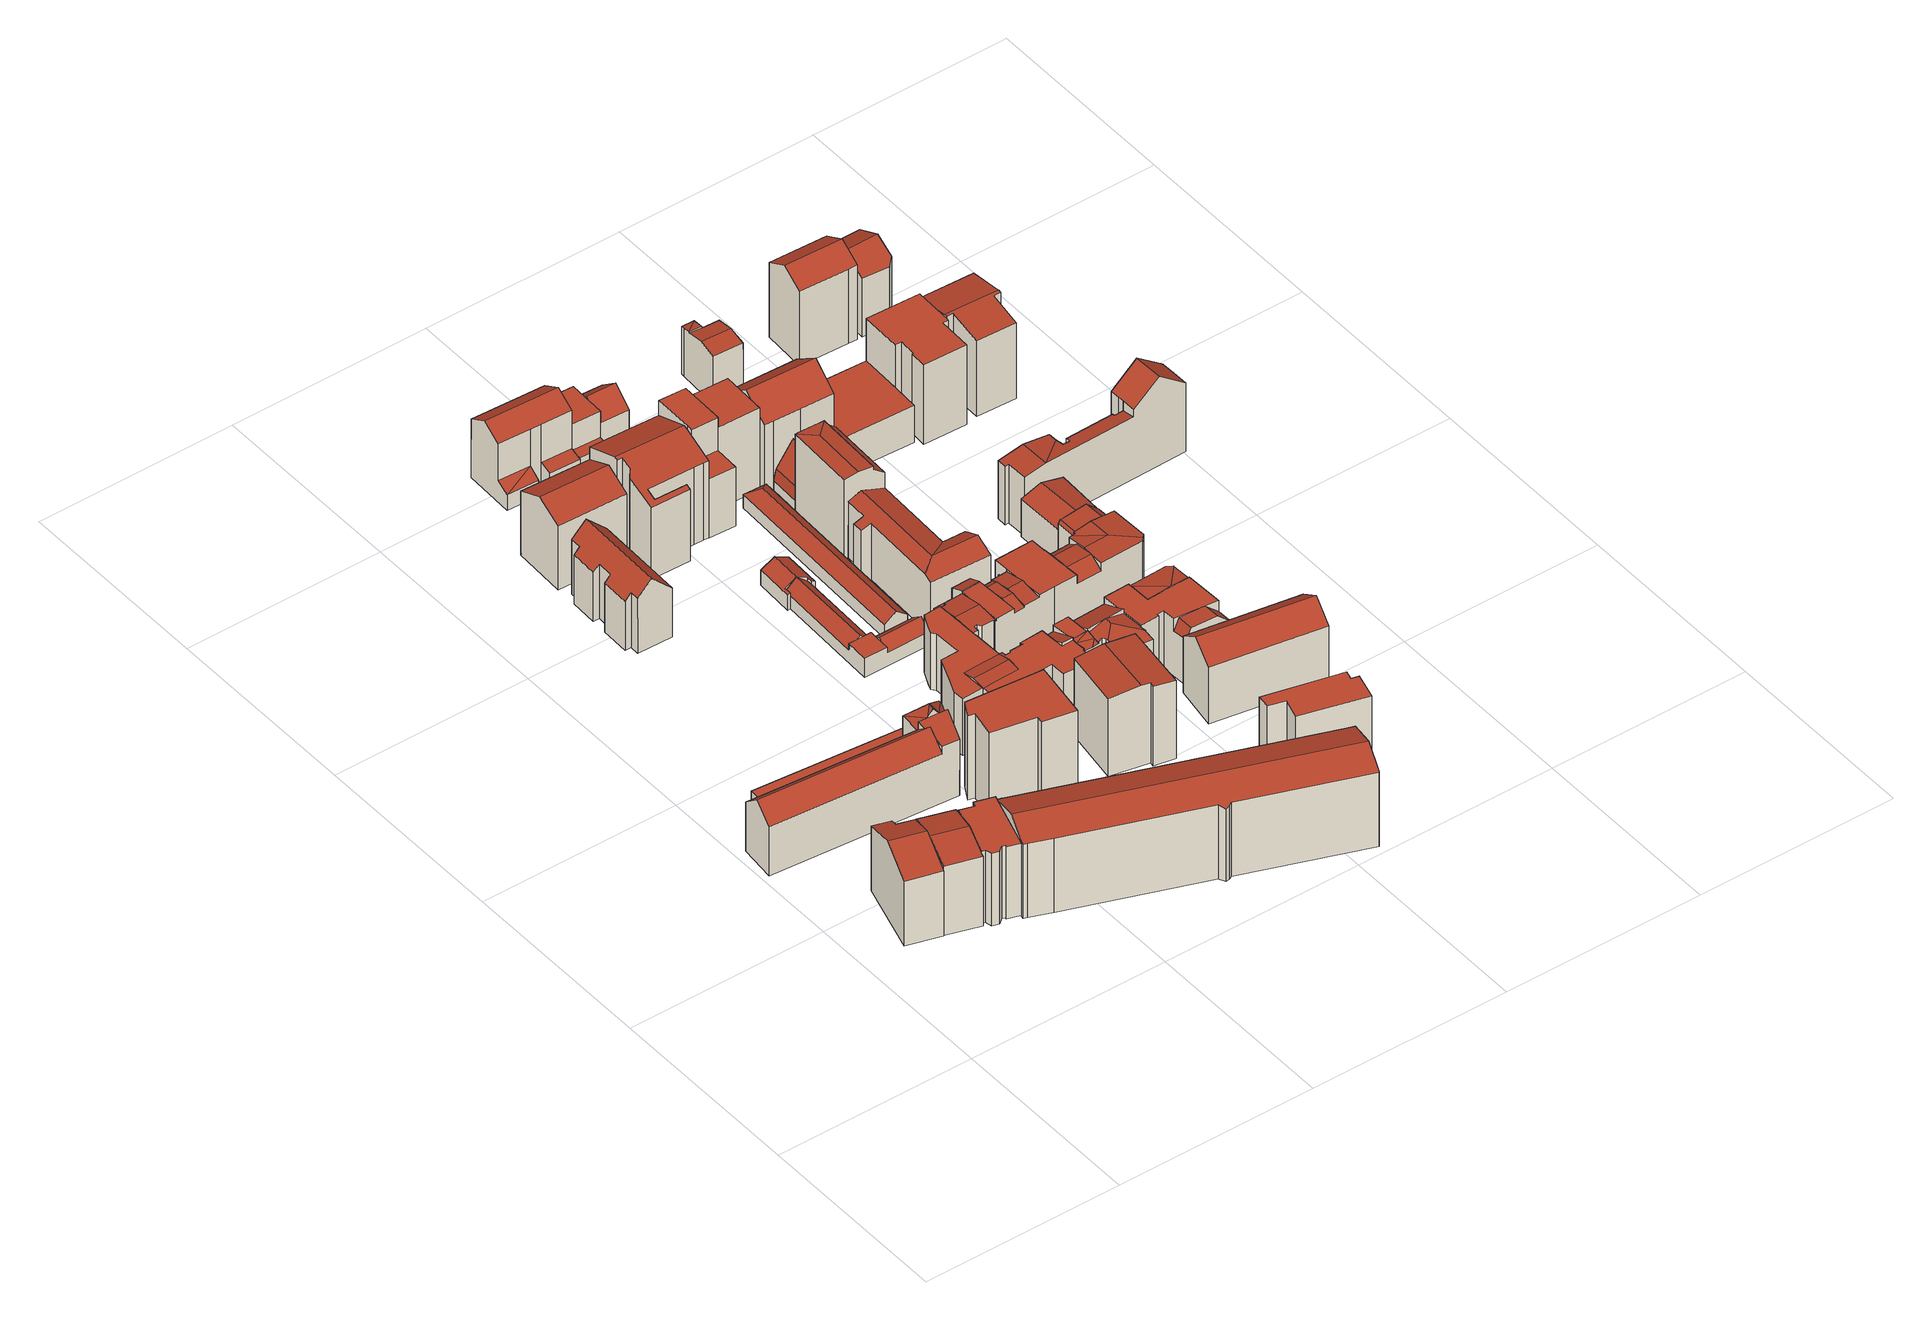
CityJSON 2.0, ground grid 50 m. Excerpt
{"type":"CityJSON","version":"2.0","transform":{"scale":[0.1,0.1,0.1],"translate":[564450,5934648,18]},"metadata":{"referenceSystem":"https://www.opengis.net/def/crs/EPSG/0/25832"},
"CityObjects":{
"building1":{"type":"Building","attributes":{"Gemeindeschluessel":"02100109","Geometrietyp2DReferenz":"3000","function":"31001_1120","roofType":"3100","measuredHeight":21,"storeysAboveGround":4},"address":[{"country":"Germany","locality":"Hamburg","thoroughfareNumber":"50","thoroughfareName":"Feldstraße","postcode":"20357"}],"geometry":[{"type":"Solid","lod":"2","boundaries":[[[[0,1,2,3]],[[0,4,5,6,7,1]],[[3,2,8,9]],[[7,6,10,11]],[[6,5,12,10]],[[5,4,13,12]],[[2,1,7,11,8]],[[4,0,3,9,13]],[[9,8,11,10,12,13]]]],"semantics":{"surfaces":[{"type":"RoofSurface"},{"type":"WallSurface"},{"type":"GroundSurface"}],"values":[[0,0,1,1,1,1,1,1,2]]}}]},
"building2":{"type":"Building","attributes":{"Gemeindeschluessel":"02100109","Geometrietyp2DReferenz":"3000","function":"31001_1010","roofType":"3100","measuredHeight":20.62,"storeysAboveGround":4},"address":[{"country":"Germany","locality":"Hamburg","thoroughfareNumber":"51","thoroughfareName":"Feldstraße","postcode":"20357"}],"geometry":[{"type":"Solid","lod":"2","boundaries":[[[[14,15,16,17]],[[18,19,20,21]],[[22,23,24,25]],[[23,26,27,24]],[[28,29,30,31]],[[24,27,32,33,34,21,20,35,31,30,25]],[[33,32,36,37,14,17,38]],[[30,29,39,22,25]],[[21,34,40,18]],[[34,33,38,40]],[[31,35,15,28]],[[20,19,16,15,35]],[[32,27,26,36]],[[38,17,16,19,18,40]],[[29,28,15,14,37,39]],[[37,36,26,23,22,39]]]],"semantics":{"surfaces":[{"type":"WallSurface"},{"type":"GroundSurface"},{"type":"RoofSurface"}],"values":[[0,0,0,0,0,1,0,0,0,0,0,0,0,2,2,2]]}}]},
"building3":{"type":"Building","attributes":{"Gemeindeschluessel":"02100109","Geometrietyp2DReferenz":"3000","function":"31001_1010","roofType":"1000","measuredHeight":19.57,"storeysAboveGround":4},"address":[{"country":"Germany","locality":"Hamburg","thoroughfareNumber":"52","thoroughfareName":"Feldstraße","postcode":"20357"}],"geometry":[{"type":"Solid","lod":"2","boundaries":[[[[41,42,25,24]],[[43,44,45,46]],[[44,47,48,45]],[[47,49,50,48]],[[51,52,53,54]],[[52,55,56,53]],[[55,57,58,56]],[[57,59,60,58]],[[59,61,62,60]],[[61,63,64,62]],[[63,41,24,64]],[[49,51,54,50]],[[46,30,65,43]],[[30,25,42,65]],[[30,46,45,48,50,54,53,56,58,60,62,64,24,25]],[[42,41,63,61,59,57,55,52,51,49,47,44,43,65]]]],"semantics":{"surfaces":[{"type":"WallSurface"},{"type":"GroundSurface"},{"type":"RoofSurface"}],"values":[[0,0,0,0,0,0,0,0,0,0,0,0,0,0,1,2]]}}]},
"building4":{"type":"Building","attributes":{"Gemeindeschluessel":"02100109","Geometrietyp2DReferenz":"3000","function":"31001_1010","roofType":"3100","measuredHeight":17.27,"storeysAboveGround":4},"address":[{"country":"Germany","locality":"Hamburg","thoroughfareNumber":"113-2","thoroughfareName":"Glashüttenstraße","postcode":"20357"}],"geometry":[{"type":"Solid","lod":"2","boundaries":[[[[66,67,68,69,70]],[[71,72,73,68,67]],[[74,75,76,71,66,77,78,79,80,81]],[[82,83,81]],[[84,85,82,81]],[[86,87,85,84]],[[84,81,88]],[[84,88,80]],[[89,86,84,80]],[[90,89,80,91]],[[77,66,70]],[[76,72,71]],[[74,81,83]],[[79,91,80]],[[85,87,92,93]],[[94,95,96,93,92,97,98]],[[96,75,74,83,82,85,93]],[[92,87,86,89,90,97]],[[80,88,81]],[[97,90,91,79,78,98]],[[95,73,72,76,75,96]],[[98,78,77,70,69,94]],[[71,67,66]],[[94,69,68,73,95]]]],"semantics":{"surfaces":[{"type":"RoofSurface"},{"type":"WallSurface"},{"type":"GroundSurface"}],"values":[[0,0,0,0,0,0,0,0,0,0,1,1,1,1,1,2,1,1,1,1,1,1,1,1]]}}]},
"building5":{"type":"Building","attributes":{"Gemeindeschluessel":"02100109","Geometrietyp2DReferenz":"3000","function":"31001_2100","roofType":"1000","measuredHeight":3.29,"storeysAboveGround":1},"address":[{"country":"Germany","locality":"Hamburg","thoroughfareName":"Glashüttenstraße","postcode":"20357"}],"geometry":[{"type":"Solid","lod":"2","boundaries":[[[[99,100,101,102]],[[100,103,104,101]],[[105,106,107,108]],[[106,109,110,107]],[[109,111,112,110]],[[111,99,102,112]],[[108,104,103,105]],[[108,107,110,112,102,101,104]],[[103,100,99,111,109,106,105]]]],"semantics":{"surfaces":[{"type":"WallSurface"},{"type":"GroundSurface"},{"type":"RoofSurface"}],"values":[[0,0,0,0,0,0,0,1,2]]}}]},
"building6":{"type":"Building","attributes":{"Gemeindeschluessel":"02100109","Geometrietyp2DReferenz":"3000","function":"31001_1010","roofType":"3100","measuredHeight":18.5,"storeysAboveGround":4},"address":[{"country":"Germany","locality":"Hamburg","thoroughfareNumber":"13-2","thoroughfareName":"Marktstraße","postcode":"20357"}],"geometry":[{"type":"Solid","lod":"2","boundaries":[[[[113,114,115,116,117,118,119,120,121,122,123,124]],[[125,115,114,126]],[[123,122,127,128]],[[122,121,129,127]],[[121,120,130,129]],[[120,119,131,130]],[[119,118,132,131]],[[118,117,133,132]],[[117,116,134,133]],[[113,124,135,136]],[[124,123,128,135]],[[125,126,137,138]],[[126,114,113,136,137]],[[116,115,125,138,134]],[[138,137,136,135,128,127,129,130,131,132,133,134]]]],"semantics":{"surfaces":[{"type":"RoofSurface"},{"type":"WallSurface"},{"type":"GroundSurface"}],"values":[[0,0,1,1,1,1,1,1,1,1,1,1,1,1,2]]}}]},
"building7":{"type":"Building","attributes":{"Gemeindeschluessel":"02100109","Geometrietyp2DReferenz":"3000","function":"31001_1130","roofType":"1000","measuredHeight":22.79,"storeysAboveGround":5},"address":[{"country":"Germany","locality":"Hamburg","thoroughfareNumber":"2a-5","thoroughfareName":"Karolinenstraße","postcode":"20357"}],"geometry":[{"type":"Solid","lod":"2","boundaries":[[[[139,140,141,142]],[[143,144,145,146]],[[144,147,148,145]],[[147,149,150,148]],[[149,151,152,150]],[[151,139,142,152]],[[153,143,146,154]],[[154,141,140,153]],[[154,146,145,148,150,152,142,141]],[[140,139,151,149,147,144,143,153]]]],"semantics":{"surfaces":[{"type":"WallSurface"},{"type":"GroundSurface"},{"type":"RoofSurface"}],"values":[[0,0,0,0,0,0,0,0,1,2]]}}]},
"building8":{"type":"Building","attributes":{"Gemeindeschluessel":"02100109","Geometrietyp2DReferenz":"3000","function":"31001_2070","roofType":"3100","measuredHeight":22.62,"storeysAboveGround":6},"address":[{"country":"Germany","locality":"Hamburg","thoroughfareNumber":"55","thoroughfareName":"Feldstraße","postcode":"20357"}],"geometry":[{"type":"Solid","lod":"2","boundaries":[[[[155,156,157,158]],[[159,160,161,162]],[[160,163,164,161]],[[163,165,166,164]],[[165,167,168,166]],[[167,169,170,168]],[[169,171,172,170]],[[171,173,174,172]],[[173,155,158,174]],[[175,176,177,178]],[[179,180,181,182]],[[161,164,166,168,170,172,174,158,157,183,178,177,182,181,162]],[[184,183,157,156,185]],[[182,177,176,179]],[[178,183,184,175]],[[181,180,186,159,162]],[[180,179,176,175,184,185,186]],[[185,156,155,173,171,169,167,165,163,160,159,186]]]],"semantics":{"surfaces":[{"type":"WallSurface"},{"type":"GroundSurface"},{"type":"RoofSurface"}],"values":[[0,0,0,0,0,0,0,0,0,0,0,1,0,0,0,0,2,2]]}}]},
"building9":{"type":"Building","attributes":{"Gemeindeschluessel":"02100109","Geometrietyp2DReferenz":"3000","function":"31001_1120","roofType":"3100","measuredHeight":20.52,"storeysAboveGround":5},"address":[{"country":"Germany","locality":"Hamburg","thoroughfareNumber":"15","thoroughfareName":"Marktstraße","postcode":"20357"}],"geometry":[{"type":"Solid","lod":"2","boundaries":[[[[187,188,189,190]],[[191,192,187,190]],[[189,188,193,194]],[[192,191,195,196]],[[191,190,189,194,195]],[[188,187,192,196,193]],[[196,195,194,193]]]],"semantics":{"surfaces":[{"type":"RoofSurface"},{"type":"WallSurface"},{"type":"GroundSurface"}],"values":[[0,0,1,1,1,1,2]]}}]},
"building10":{"type":"Building","attributes":{"Gemeindeschluessel":"02100109","Geometrietyp2DReferenz":"3000","function":"31001_1120","roofType":"3100","measuredHeight":18.69,"storeysAboveGround":4},"address":[{"country":"Germany","locality":"Hamburg","thoroughfareNumber":"137","thoroughfareName":"Marktstraße","postcode":"20357"}],"geometry":[{"type":"Solid","lod":"2","boundaries":[[[[197,198,199,200]],[[197,200,201]],[[202,203,198,197]],[[204,205,206,207]],[[208,209,210,211,212,213,214,215]],[[205,204,216,217,203,202,218,219]],[[217,216,220,221]],[[212,199,198,203,217,221,213]],[[210,218,202,197,201,211]],[[218,210,209,219]],[[220,214,213,221]],[[205,219,209,208,222,206]],[[214,220,216,204,207,223,215]],[[208,215,223,222]],[[211,201,200,199,212]],[[223,207,206,222]]]],"semantics":{"surfaces":[{"type":"RoofSurface"},{"type":"WallSurface"},{"type":"GroundSurface"}],"values":[[0,0,1,1,2,0,0,1,1,1,1,1,1,1,1,0]]}}]},
"building11":{"type":"Building","attributes":{"Gemeindeschluessel":"02100109","Geometrietyp2DReferenz":"3000","function":"31001_1120","roofType":"3100","measuredHeight":24.19,"storeysAboveGround":6},"address":[{"country":"Germany","locality":"Hamburg","thoroughfareNumber":"10","thoroughfareName":"Marktstraße","postcode":"20357"}],"geometry":[{"type":"Solid","lod":"2","boundaries":[[[[224,225,226,227]],[[228,229,230,231]],[[229,232,233,230]],[[232,234,235,233]],[[236,237,238,239]],[[237,240,241,238]],[[240,242,243,241]],[[242,244,245,243]],[[246,247,248,249]],[[247,250,251,248]],[[250,252,253,251]],[[238,241,243,245,249,248,251,253,231,230,233,235,195,254,239]],[[195,227,226,254]],[[249,245,244,246]],[[254,226,225,236,239]],[[235,234,224,227,195]],[[231,253,252,228]],[[252,250,247,246,244,242,240,237,236,225,224,234,232,229,228]]]],"semantics":{"surfaces":[{"type":"RoofSurface"},{"type":"WallSurface"},{"type":"GroundSurface"}],"values":[[0,1,1,1,1,1,1,1,1,1,1,2,1,1,1,1,1,0]]}}]},
"building12":{"type":"Building","attributes":{"Gemeindeschluessel":"02100109","Geometrietyp2DReferenz":"3000","function":"31001_1010","roofType":"3100","measuredHeight":5.97,"storeysAboveGround":1},"address":[{"country":"Germany","locality":"Hamburg","thoroughfareNumber":"7-10","thoroughfareName":"Marktstraße","postcode":"20357"}],"geometry":[{"type":"Solid","lod":"2","boundaries":[[[[255,256,257,258,259,260,261,262,263]],[[264,265,266,267,268,258]],[[269,270,271,265,264,257]],[[272,273,262,274,275]],[[276,277,263,273,272]],[[259,258,268]],[[256,269,257]],[[255,263,277]],[[261,274,262]],[[267,266,278,279]],[[271,270,280,281]],[[282,279,278,281,280,283,284,285]],[[284,276,272,275,285]],[[262,273,263]],[[257,264,258]],[[278,266,265,271,281]],[[285,275,274,261,260,282]],[[283,256,255,277,276,284]],[[280,270,269,256,283]],[[282,260,259,268,267,279]]]],"semantics":{"surfaces":[{"type":"RoofSurface"},{"type":"WallSurface"},{"type":"GroundSurface"}],"values":[[0,0,0,0,0,1,1,1,1,1,1,2,1,1,1,1,1,1,1,1]]}}]},
"building13":{"type":"Building","attributes":{"Gemeindeschluessel":"02100109","Geometrietyp2DReferenz":"3000","function":"31001_1010","roofType":"3100","measuredHeight":6,"storeysAboveGround":1},"address":[{"country":"Germany","locality":"Hamburg","thoroughfareNumber":"7-16","thoroughfareName":"Marktstraße","postcode":"20357"}],"geometry":[{"type":"Solid","lod":"2","boundaries":[[[[286,287,288,289]],[[290,291,292,293]],[[292,294,295,289,288,296,297,293]],[[294,292,291,298]],[[293,297,299,290]],[[289,295,300,286]],[[294,298,301,300,295]],[[296,302,303,299,297]],[[296,288,287,302]],[[299,303,301,298,291,290]],[[287,286,300,301,303,302]]]],"semantics":{"surfaces":[{"type":"WallSurface"},{"type":"GroundSurface"},{"type":"RoofSurface"}],"values":[[0,0,1,0,0,0,0,0,0,2,2]]}}]},
"building14":{"type":"Building","attributes":{"Gemeindeschluessel":"02100109","Geometrietyp2DReferenz":"3000","function":"31001_1120","roofType":"3100","measuredHeight":21.88,"storeysAboveGround":6},"address":[{"country":"Germany","locality":"Hamburg","thoroughfareNumber":"2a-4","thoroughfareName":"Karolinenstraße","postcode":"20357"}],"geometry":[{"type":"Solid","lod":"2","boundaries":[[[[304,305,306,307]],[[305,308,309,306]],[[306,309,310,311,312,307]],[[313,314,315,316]],[[313,317,312,311,314]],[[315,310,309,308,316]],[[307,312,317,304]],[[314,311,310,315]],[[317,313,316,308,305,304]]]],"semantics":{"surfaces":[{"type":"WallSurface"},{"type":"GroundSurface"},{"type":"RoofSurface"}],"values":[[0,0,1,2,0,0,0,0,2]]}}]},
"building15":{"type":"Building","attributes":{"Gemeindeschluessel":"02100109","Geometrietyp2DReferenz":"3000","function":"31001_1010","roofType":"3200","measuredHeight":5.9,"storeysAboveGround":2},"address":[{"country":"Germany","locality":"Hamburg","thoroughfareNumber":"7-9","thoroughfareName":"Marktstraße","postcode":"20357"}],"geometry":[{"type":"Solid","lod":"2","boundaries":[[[[318,319,320,321]],[[322,319,318]],[[322,318,321,323]],[[320,319,324,325]],[[319,322,326,324]],[[322,323,327,326]],[[324,326,327,325]],[[327,323,321,320,325]]]],"semantics":{"surfaces":[{"type":"RoofSurface"},{"type":"WallSurface"},{"type":"GroundSurface"}],"values":[[0,0,0,1,1,1,2,1]]}}]},
"building16":{"type":"Building","attributes":{"Gemeindeschluessel":"02100109","Geometrietyp2DReferenz":"3000","function":"31001_1010","roofType":"1000","measuredHeight":16.4,"storeysAboveGround":4},"address":[{"country":"Germany","locality":"Hamburg","thoroughfareNumber":"5a-4","thoroughfareName":"Karolinenstraße","postcode":"20357"}],"geometry":[{"type":"Solid","lod":"2","boundaries":[[[[328,329,330,331,332]],[[333,334,335,336,337,338,339,340]],[[341,342,343,344,345,346,347,348,349,334,333,350]],[[351,352,353,354]],[[355,349,356,357,358,359,360,361,362,363,335]],[[364,365,366,367,368,369,370]],[[371,372,373,374,375,364,370,360]],[[376,377,378,372,371,358]],[[379,380,381,382,383,384]],[[385,375,386,387,388,389,390,391,392,393,394,365]],[[395,378,396,397,398,387,386,373]],[[399,400,401,402,403,381]],[[404,405,406]],[[404,406,407]],[[408,409,407,406,410]],[[407,409,411]],[[412,413,414,415,416,417,418,419,401]],[[420,421,422,423,424,425,413,426,407]],[[427,428,429,430,415,425,424]],[[431,432,433,434]],[[435,436,437,431,434,438]],[[439,440,436,435,441]],[[442,443,444,445,446]],[[447,448,449,443,442,436]],[[450,451,452,453,444,443]],[[454,455,456,457,458]],[[459,460,461,457,456]],[[462,463,464,465]],[[466,467,468,469]],[[470,471,472,473,474,475,463,462]],[[476,477,467,466]],[[449,478,479,472,471,450,443]],[[480,481,459,456,455]],[[482,483,473,472]],[[484,485,477,476]],[[486,487,488,489]],[[490,491,492,493]],[[494,495,496,497]],[[498,331,330]],[[329,499,330]],[[329,328,500,499]],[[501,340,339]],[[337,336,486,489]],[[347,346,502,503]],[[346,345,504,502]],[[345,344,505,504]],[[344,343,506,505]],[[342,341,507,508]],[[509,510,511,512]],[[513,514,515,516]],[[514,517,518,515]],[[517,519,520,518]],[[519,521,522,520]],[[523,524,525,526]],[[351,354,363,362]],[[357,376,358]],[[356,349,348]],[[527,384,383]],[[369,368,490,493]],[[380,405,399,381]],[[405,380,379,528,399]],[[379,384,528]],[[529,410,406]],[[393,392,530,531]],[[392,391,532,530]],[[391,390,533,532]],[[394,366,365]],[[396,378,377]],[[402,401,419]],[[403,382,381]],[[405,404,400,399]],[[405,399,406]],[[400,404,407,426]],[[534,535,536,537]],[[538,439,441]],[[539,398,397]],[[540,389,388]],[[416,541,417]],[[541,416,415,430]],[[412,404,400,426,413]],[[404,412,401,400]],[[422,421,542,543]],[[420,407,411]],[[544,545,458,457]],[[546,418,417]],[[547,548,549,550]],[[551,541,430,429]],[[461,460,552,553]],[[545,454,458]],[[554,481,480]],[[555,477,485]],[[475,474,556,557]],[[479,482,472]],[[558,559,560,561]],[[562,563,564,565]],[[566,567,568,569]],[[570,571,572,573]],[[330,499,500,574,567,566,575,524,523,576,577,578,579,580,581,582,529,406,399,528,384,527,583,521,519,517,514,513,510,509,584,585,586,587,498]],[[588,433,432,445,444,453,589,590,591,592,593,594]],[[437,436,440,447,436,442,446,445,432,431]],[[583,527,383,382,403,402,419,418,546,544,457,461,553,595,596,597,598,599,600,522,521]],[[485,484,601,602,603,604,552,460,459,481,554,555]],[[605,606,607,608,609,610,539,397,396,377,376,357,356,348,347,503]],[[584,509,512,611,507,341,350,612,613,509,614,585]],[[615,616,617,609,608,607,606,605,503,502,504,505,506,618,561,560,619,565,564,620,516,515,518,520,522,600,599,598,597,596,595,553,552,604,603,602,601,621,622,623,624,625,626,550,549,627,628,629,630,573,572,631,632,543,542,633,634,635,636,637,638,639,640,641,642,643,526,525,644,569,568,645,646,647,648,649,650,651,497,496,652,653,654,655,656,657,658,659,660,661,662,663,664,665,666,667,668,669,670,671,531,530,532,533,672,673,537,536,674,593,592,591,590,589,675,676,677,557,556,678,679,680,681,682]],[[683,684,685,686,687,509,613,612,350,688,340,501,689,690,691,692,693,694,695,696,697,698,495,494]],[[541,551,548,547,699,700,701,702,477,555,554,480,703,454,545,544,546,417]],[[696,695,655,654,653,697]],[[648,647,332,331,498,587,704,650,649]],[[645,568,567,574,500,328,332,647,646]],[[656,655,695,694,693,692,658,657]],[[487,353,352,492,491,668,667,666,665,488]],[[361,360,370,369,493,492,352,351,362]],[[640,639,580,579,578,577,642,641]],[[634,633,542,421,420,411,409,408,635]],[[617,616,615,448,447,440,439,538,610,609]],[[631,572,571,705,423,422,543,632]],[[706,570,573,630,629,628,428,427]],[[451,450,471,470,462,465,452]],[[621,601,484,476,466,469,623,622]],[[562,565,619,560,559,707]],[[681,680,679,483,482,479,478]],[[473,483,679,678,556,474]],[[463,475,557,677,676,464]],[[623,469,468,701,700,625,624]],[[477,702,701,468,467]],[[480,455,454,703]],[[589,453,452,465,464,676,675]],[[682,681,478,449,448,615]],[[626,625,700,699,547,550]],[[441,435,438,708]],[[627,549,548,551,429,428,628]],[[415,414,413,425]],[[438,434,433,588,709]],[[672,540,710,534,537,673]],[[594,593,674,536,535,711]],[[373,386,375,374]],[[712,388,387,398]],[[389,540,672,533,390]],[[580,639,638,637,582,581]],[[636,635,408,410,529,582,637]],[[358,371,360,359]],[[395,373,372,378]],[[365,364,375,385]],[[366,394,393,531,671,670,367]],[[669,668,491,490,368,367,670]],[[336,335,363,354,353,487,486]],[[644,525,524,575,566,569]],[[642,577,576,523,526,643]],[[516,620,564,563,511,510,513]],[[508,558,561,618,506,343,342]],[[350,333,340,688]],[[355,335,334,349]],[[663,338,337,489,488,665,664]],[[692,691,659,658]],[[501,339,338,663,662,661,689]],[[690,689,661,660,659,691]],[[586,585,586,587]],[[683,713,685,684]],[[687,509,687,686]],[[651,650,704,683,494,497]],[[698,697,653,652,496,495]],[[512,511,563,562,707,559,558,508,507,611]],[[571,570,706,427,424,423,705]],[[540,388,712,398,539,610,538,441,708,438,709,588,594,711,535,534,710]],[[704,587,586,585,614,714,713,683]],[[713,714,614,509,687,686,685]]]],"semantics":{"surfaces":[{"type":"RoofSurface"},{"type":"WallSurface"},{"type":"GroundSurface"}],"values":[[0,0,0,0,0,0,0,0,0,0,0,0,0,0,0,0,0,0,0,0,0,0,0,0,0,0,0,0,0,0,0,0,0,0,0,0,0,1,1,1,1,1,1,1,1,1,1,1,1,1,1,1,1,1,1,1,1,1,1,1,1,1,1,1,1,1,1,1,1,1,1,1,1,1,1,1,1,1,1,1,1,1,1,1,1,1,1,1,1,1,1,1,1,1,1,1,1,0,1,1,1,1,1,1,2,0,0,1,1,1,1,1,1,1,1,1,1,1,1,1,1,1,1,1,1,1,1,1,1,1,1,1,1,1,1,1,1,1,1,1,1,1,1,1,1,1,1,1,1,1,1,1,1,1,1,1,1,1,1,1,1,1,0,0,0,0,0]]}}]},
"building17":{"type":"Building","attributes":{"Gemeindeschluessel":"02100109","Geometrietyp2DReferenz":"3000","function":"31001_1120","roofType":"1000","measuredHeight":12.62,"storeysAboveGround":3},"address":[{"country":"Germany","locality":"Hamburg","thoroughfareNumber":"140a","thoroughfareName":"Marktstraße","postcode":"20357"}],"geometry":[{"type":"Solid","lod":"2","boundaries":[[[[715,716,717,718]],[[719,720,721,722,723,724,725]],[[726,727,724,728,729]],[[730,731,725,727,726]],[[718,717,732,733]],[[719,725,731]],[[723,728,724]],[[722,721,716,715]],[[734,733,732,735,736,737]],[[735,720,719,731,730,736]],[[736,730,726,729,737]],[[724,727,725]],[[737,729,728,723,722,734]],[[734,722,715,718,733]],[[732,717,716,721,720,735]]]],"semantics":{"surfaces":[{"type":"RoofSurface"},{"type":"WallSurface"},{"type":"GroundSurface"}],"values":[[0,0,0,0,1,1,1,1,2,1,1,1,1,1,1]]}}]},
"building18":{"type":"Building","attributes":{"Gemeindeschluessel":"02100109","Geometrietyp2DReferenz":"3000","function":"31001_1120","roofType":"1000","measuredHeight":24.83,"storeysAboveGround":8},"address":[{"country":"Germany","locality":"Hamburg","thoroughfareNumber":"8","thoroughfareName":"Marktstraße","postcode":"20357"}],"geometry":[{"type":"Solid","lod":"2","boundaries":[[[[738,739,740,741,742]],[[743,744,745,746,747,748]],[[749,750,751,752]],[[741,740,238,753]],[[742,741,753,754]],[[746,745,254,239]],[[744,743,751,750]],[[748,747,739,738]],[[749,752,755,756]],[[754,753,238,239,254,756,755,757]],[[755,752,751,743,748,757]],[[254,745,744,750,749,756]],[[757,748,738,742,754]],[[238,740,739,747,746,239]]]],"semantics":{"surfaces":[{"type":"RoofSurface"},{"type":"WallSurface"},{"type":"GroundSurface"}],"values":[[0,0,0,1,1,1,1,1,1,2,1,1,1,1]]}}]},
"building19":{"type":"Building","attributes":{"Gemeindeschluessel":"02100109","Geometrietyp2DReferenz":"3000","function":"31001_1010","roofType":"3100","measuredHeight":16.52,"storeysAboveGround":4},"address":[{"country":"Germany","locality":"Hamburg","thoroughfareNumber":"5-2","thoroughfareName":"Marktstraße","postcode":"20357"}],"geometry":[{"type":"Solid","lod":"2","boundaries":[[[[758,759,760,761]],[[759,762,763,760]],[[764,758,761,765]],[[766,765,761,760,763,767,768,769,770,771]],[[772,773,774,762,759,758,764,775]],[[776,772,775,777,778]],[[773,772,779,780]],[[772,776,781,779]],[[764,765,766,777,775]],[[777,766,771,778]],[[779,769,768,780]],[[770,781,776,778,771]],[[781,770,769,779]],[[767,774,773,780,768]],[[774,767,763,762]]]],"semantics":{"surfaces":[{"type":"WallSurface"},{"type":"GroundSurface"},{"type":"RoofSurface"}],"values":[[0,0,0,1,2,2,2,2,0,0,0,0,0,0,0]]}}]},
"building20":{"type":"Building","attributes":{"Gemeindeschluessel":"02100109","Geometrietyp2DReferenz":"3000","function":"31001_1130","roofType":"1000","measuredHeight":18.01,"storeysAboveGround":5},"address":[{"country":"Germany","locality":"Hamburg","thoroughfareName":"Karolinenstraße","postcode":"20357"}],"geometry":[{"type":"Solid","lod":"2","boundaries":[[[[782,783,784,785]],[[786,787,788,789]],[[787,790,791,788]],[[792,793,790,787,786,783,782,794]],[[795,796,785,784,789,788,791,797]],[[795,792,794,796]],[[797,793,792,795]],[[791,790,793,797]],[[796,794,782,785]],[[784,783,786,789]]]],"semantics":{"surfaces":[{"type":"WallSurface"},{"type":"RoofSurface"},{"type":"GroundSurface"}],"values":[[0,0,0,1,2,0,0,0,0,0]]}}]},
"building21":{"type":"Building","attributes":{"Gemeindeschluessel":"02100109","Geometrietyp2DReferenz":"3000","function":"31001_1010","roofType":"3200","measuredHeight":21.92,"storeysAboveGround":5},"address":[{"country":"Germany","locality":"Hamburg","thoroughfareNumber":"5-1","thoroughfareName":"Marktstraße","postcode":"20357"}],"geometry":[{"type":"Solid","lod":"2","boundaries":[[[[798,799,800,801]],[[802,799,798,803,804,805,806]],[[807,808,809,810]],[[811,807,810,812]],[[803,798,801,813]],[[814,815,816,811,812,817]],[[818,819,820,821]],[[800,799,822,823]],[[799,802,824,822]],[[803,813,820,819]],[[816,815,825,826]],[[815,814,827,825]],[[818,821,768,828]],[[821,820,813,801,800,823,768]],[[826,825,827,829,828,768,823,822,824,830]],[[805,817,812,810,809,806]],[[829,804,803,819,818,828]],[[830,808,807,811,816,826]],[[827,814,817,805,804,829]],[[824,802,806,809,808,830]]]],"semantics":{"surfaces":[{"type":"RoofSurface"},{"type":"WallSurface"},{"type":"GroundSurface"}],"values":[[0,0,0,0,0,0,0,1,1,1,1,1,1,1,2,1,1,1,1,1]]}}]},
"building22":{"type":"Building","attributes":{"Gemeindeschluessel":"02100109","Geometrietyp2DReferenz":"3000","function":"31001_2140","roofType":"2100","measuredHeight":3.19,"storeysAboveGround":1},"address":[{"country":"Germany","locality":"Hamburg","thoroughfareName":"Marktstraße","postcode":"20357"}],"geometry":[{"type":"Solid","lod":"2","boundaries":[[[[831,832,833,834,835,836]],[[837,838,839,840,841,842]],[[835,834,837,842]],[[834,833,838,837]],[[833,832,839,838]],[[832,831,840,839]],[[831,836,841,840]],[[836,835,842,841]]]],"semantics":{"surfaces":[{"type":"RoofSurface"},{"type":"GroundSurface"},{"type":"WallSurface"}],"values":[[0,1,2,2,2,2,2,2]]}}]},
"building23":{"type":"Building","attributes":{"Gemeindeschluessel":"02100109","Geometrietyp2DReferenz":"3000","function":"31001_1010","roofType":"3100","measuredHeight":19.3,"storeysAboveGround":5},"address":[{"country":"Germany","locality":"Hamburg","thoroughfareNumber":"2a-2","thoroughfareName":"Karolinenstraße","postcode":"20357"}],"geometry":[{"type":"Solid","lod":"2","boundaries":[[[[843,844,845,846]],[[847,848,844,843]],[[846,845,849,850]],[[848,847,851,852]],[[847,843,846,850,851]],[[845,844,848,852,849]],[[852,851,850,849]]]],"semantics":{"surfaces":[{"type":"RoofSurface"},{"type":"WallSurface"},{"type":"GroundSurface"}],"values":[[0,0,1,1,1,1,2]]}}]},
"building24":{"type":"Building","attributes":{"Gemeindeschluessel":"02100109","Geometrietyp2DReferenz":"3000","function":"31001_1120","roofType":"3100","measuredHeight":23.8,"storeysAboveGround":5},"address":[{"country":"Germany","locality":"Hamburg","thoroughfareNumber":"6","thoroughfareName":"Marktstraße","postcode":"20357"}],"geometry":[{"type":"Solid","lod":"2","boundaries":[[[[853,854,855,856,857,858,859]],[[860,861,854,853]],[[858,857,862,863]],[[857,856,864,862]],[[856,855,865,864]],[[861,860,866,867]],[[859,858,863,868]],[[860,853,859,868,866]],[[855,854,861,867,865]],[[867,866,868,863,862,864,865]]]],"semantics":{"surfaces":[{"type":"RoofSurface"},{"type":"WallSurface"},{"type":"GroundSurface"}],"values":[[0,0,1,1,1,1,1,1,1,2]]}}]},
"building25":{"type":"Building","attributes":{"Gemeindeschluessel":"02100109","Geometrietyp2DReferenz":"3000","function":"31001_1120","roofType":"3100","measuredHeight":13.78,"storeysAboveGround":3},"address":[{"country":"Germany","locality":"Hamburg","thoroughfareNumber":"143","thoroughfareName":"Marktstraße","postcode":"20357"}],"geometry":[{"type":"Solid","lod":"2","boundaries":[[[[869,870,871,872]],[[873,874,875,876]],[[870,869,877,878]],[[879,880,875,874,871,870,878,881]],[[881,878,877,882,883,884,885]],[[876,883,882,872,873]],[[882,877,869,872]],[[884,886,887,888,885]],[[884,883,876,886]],[[881,885,888,879]],[[871,874,873,872]],[[886,876,875,880,887]],[[880,879,888,887]]]],"semantics":{"surfaces":[{"type":"RoofSurface"},{"type":"WallSurface"},{"type":"GroundSurface"}],"values":[[0,1,1,1,2,1,1,1,1,1,0,0,0]]}}]},
"building26":{"type":"Building","attributes":{"Gemeindeschluessel":"02100109","Geometrietyp2DReferenz":"3000","function":"31001_1120","roofType":"3100","measuredHeight":11.9,"storeysAboveGround":3},"address":[{"country":"Germany","locality":"Hamburg","thoroughfareName":"Karolinenstraße","postcode":"20357"}],"geometry":[{"type":"Solid","lod":"2","boundaries":[[[[889,890,891,892,893]],[[892,891,894,895]],[[893,892,895,896]],[[897,898,899,900]],[[899,896,895,894,901,900]],[[901,894,891,890,902]],[[900,901,902,897]],[[899,898,889,893,896]],[[902,890,889,898,897]]]],"semantics":{"surfaces":[{"type":"RoofSurface"},{"type":"WallSurface"},{"type":"GroundSurface"}],"values":[[0,1,1,1,2,1,1,1,0]]}}]},
"building27":{"type":"Building","attributes":{"Gemeindeschluessel":"02100109","Geometrietyp2DReferenz":"3000","function":"31001_1120","roofType":"1000","measuredHeight":10.01,"storeysAboveGround":3},"address":[{"country":"Germany","locality":"Hamburg","thoroughfareNumber":"4","thoroughfareName":"Marktstraße","postcode":"20357"}],"geometry":[{"type":"Solid","lod":"2","boundaries":[[[[903,904,905,906,907,908]],[[909,910,911,912,913,914]],[[907,906,909,914]],[[906,905,910,909]],[[905,904,911,910]],[[904,903,912,911]],[[903,908,913,912]],[[908,907,914,913]]]],"semantics":{"surfaces":[{"type":"RoofSurface"},{"type":"GroundSurface"},{"type":"WallSurface"}],"values":[[0,1,2,2,2,2,2,2]]}}]},
"building28":{"type":"Building","attributes":{"Gemeindeschluessel":"02100109","Geometrietyp2DReferenz":"3000","function":"31001_1120","roofType":"1000","measuredHeight":21.52,"storeysAboveGround":6},"address":[{"country":"Germany","locality":"Hamburg","thoroughfareNumber":"1a","thoroughfareName":"Marktstraße","postcode":"20357"}],"geometry":[{"type":"Solid","lod":"2","boundaries":[[[[915,916,917,918,919,920,921,922,923,924,925]],[[911,926,927,928,929,930,931,932,933,934,912]],[[924,923,911,912]],[[923,922,926,911]],[[922,921,927,926]],[[921,920,928,927]],[[920,919,929,928]],[[919,918,930,929]],[[918,917,931,930]],[[917,916,932,931]],[[916,915,933,932]],[[915,925,934,933]],[[925,924,912,934]]]],"semantics":{"surfaces":[{"type":"RoofSurface"},{"type":"GroundSurface"},{"type":"WallSurface"}],"values":[[0,1,2,2,2,2,2,2,2,2,2,2,2]]}}]},
"building29":{"type":"Building","attributes":{"Gemeindeschluessel":"02100109","Geometrietyp2DReferenz":"3000","function":"31001_1120","roofType":"3100","measuredHeight":24.01,"storeysAboveGround":5},"address":[{"country":"Germany","locality":"Hamburg","thoroughfareNumber":"9","thoroughfareName":"Karolinenstraße","postcode":"20357"}],"geometry":[{"type":"Solid","lod":"2","boundaries":[[[[935,936,937,938]],[[936,939,940,937]],[[941,942,943,944]],[[942,945,946,943]],[[945,947,948,946]],[[949,950,951,952]],[[953,949,954,955]],[[956,957,958,959]],[[960,961,962,963]],[[937,940,964,965,966,944,943,946,948,952,951,967,959,958,963,962,938]],[[955,968,935,938,962,961,969,953]],[[970,966,965,971,972]],[[967,951,950,973]],[[963,958,957,960]],[[967,973,974,956,959]],[[948,947,954,949,952]],[[944,966,970,941]],[[964,975,976,971,965]],[[964,940,939,975]],[[961,960,957,956,974,969]],[[974,973,950,949,953,969]],[[970,972,968,955,954,947,945,942,941]],[[972,971,976,968]],[[976,975,939,936,935,968]]]],"semantics":{"surfaces":[{"type":"WallSurface"},{"type":"GroundSurface"},{"type":"RoofSurface"}],"values":[[0,0,0,0,0,0,0,0,0,1,0,0,0,0,0,0,0,0,0,2,2,2,2,2]]}}]},
"building30":{"type":"Building","attributes":{"Gemeindeschluessel":"02100109","Geometrietyp2DReferenz":"3000","function":"31001_1120","roofType":"3100","measuredHeight":23.32,"storeysAboveGround":6},"address":[{"country":"Germany","locality":"Hamburg","thoroughfareNumber":"147","thoroughfareName":"Marktstraße","postcode":"20357"}],"geometry":[{"type":"Solid","lod":"2","boundaries":[[[[977,978,979,980,981]],[[978,977,982,983]],[[980,979,984,985]],[[983,982,986,987]],[[981,980,985,988]],[[982,977,981,988,986]],[[979,978,983,987,984]],[[987,986,988,985,984]]]],"semantics":{"surfaces":[{"type":"RoofSurface"},{"type":"WallSurface"},{"type":"GroundSurface"}],"values":[[0,0,1,1,1,1,1,2]]}}]},
"building31":{"type":"Building","attributes":{"Gemeindeschluessel":"02100109","Geometrietyp2DReferenz":"3000","function":"31001_1120","roofType":"3100","measuredHeight":22.31,"storeysAboveGround":6},"address":[{"country":"Germany","locality":"Hamburg","thoroughfareNumber":"1","thoroughfareName":"Marktstraße","postcode":"20357"}],"geometry":[{"type":"Solid","lod":"2","boundaries":[[[[989,990,991,992,993,994,995,996]],[[997,998,999,994,993]],[[992,991,1000,1001]],[[991,990,1002,1000]],[[990,989,1003,1002]],[[989,996,1004,1003]],[[996,995,1005,1004]],[[999,998,1006,1007]],[[998,997,1008,1006]],[[997,993,992,1001,1008]],[[995,994,999,1007,1005]],[[1007,1006,1008,1001,1000,1002,1003,1004,1005]]]],"semantics":{"surfaces":[{"type":"RoofSurface"},{"type":"WallSurface"},{"type":"GroundSurface"}],"values":[[0,0,1,1,1,1,1,1,1,1,1,2]]}}]},
"building32":{"type":"Building","attributes":{"Gemeindeschluessel":"02100109","Geometrietyp2DReferenz":"3000","function":"31001_1010","roofType":"3100","measuredHeight":19,"storeysAboveGround":4},"address":[{"country":"Germany","locality":"Hamburg","thoroughfareNumber":"148","thoroughfareName":"Marktstraße","postcode":"20357"}],"geometry":[{"type":"Solid","lod":"2","boundaries":[[[[1009,1010,1011,1012]],[[1009,1012,1013,1014]],[[1015,1013,1012,1011,1016]],[[1017,1014,1013,1015,1018]],[[1017,1018,1019,1020]],[[1018,1015,1016,1019]],[[1017,1020,1010,1009,1014]],[[1016,1011,1010,1020,1019]]]],"semantics":{"surfaces":[{"type":"RoofSurface"},{"type":"WallSurface"},{"type":"GroundSurface"}],"values":[[0,1,1,2,1,1,1,0]]}}]}
},
"vertices":[
[202,413,232],[118,438,232],[92,348,198],[176,324,198],[222,480,207],[181,492,207],[187,514,198],[144,527,198],[92,348,22],[176,324,22],[187,514,22],[144,527,22],[181,492,22],[222,480,22],
[221,476,211],[247,468,211],[247,468,80],[221,476,80],[270,474,80],[250,480,80],[250,480,23],[270,474,23],[266,322,216],[261,306,213],[261,306,23],[266,322,23],[259,299,211],[259,299,23],[304,450,211],[301,439,214],[301,439,23],[304,450,23],[176,324,23],[245,559,23],[291,545,23],[247,468,23],[176,324,211],[198,400,229],[245,559,80],[282,375,229],[291,545,80],
[261,306,219],[266,322,219],[337,428,219],[341,440,219],[341,440,23],[337,428,23],[388,426,219],[388,426,23],[385,418,219],[385,418,23],[341,277,219],[310,287,219],[310,287,23],[341,277,23],[311,291,219],[311,291,23],[303,294,219],[303,294,23],[290,283,219],[290,283,23],[273,288,219],[273,288,23],[269,304,219],[269,304,23],[301,439,219],
[429,681,175],[431,703,194],[10,737,194],[6,691,155],[427,657,155],[433,725,175],[434,748,155],[14,782,155],[435,749,175],[435,748,175],[434,748,175],[427,657,175],[469,654,175],[507,743,175],[485,745,175],[457,747,175],[440,807,148],[435,749,148],[475,764,193],[440,808,148],[522,794,155],[517,801,148],[471,746,193],[524,792,152],[526,789,148],[507,743,148],[517,801,22],[440,808,22],[6,691,22],[14,782,22],[435,748,22],[526,789,22],[469,654,22],
[444,826,56],[360,816,56],[360,816,23],[444,826,23],[109,837,56],[109,837,23],[114,894,56],[548,857,56],[548,857,23],[114,894,23],[545,826,56],[545,826,23],[445,836,56],[445,836,23],
[224,1422,158],[260,1421,194],[266,1651,194],[230,1652,157],[229,1624,157],[214,1624,142],[212,1556,142],[228,1556,157],[227,1516,157],[211,1516,142],[209,1445,142],[225,1445,158],[318,1649,142],[312,1420,142],[211,1516,9],[209,1445,9],[227,1516,9],[228,1556,9],[212,1556,9],[214,1624,9],[229,1624,9],[230,1652,9],[225,1445,9],[224,1422,9],[312,1420,9],[318,1649,9],
[486,649,233],[508,687,233],[508,687,5],[486,649,5],[676,525,233],[595,541,233],[595,541,5],[676,525,5],[598,558,233],[598,558,5],[489,579,233],[489,579,5],[502,644,233],[502,644,5],[699,670,233],[699,670,5],
[339,268,223],[341,277,226],[341,277,22],[339,268,22],[1058,5,223],[1057,5,222],[1057,5,22],[1058,5,22],[759,114,223],[759,114,22],[751,110,220],[751,110,22],[740,107,218],[740,107,22],[733,124,223],[733,124,22],[401,245,223],[401,245,22],[348,265,223],[348,265,22],[396,415,218],[402,412,218],[402,412,22],[396,415,22],[1092,160,218],[1110,154,218],[1110,154,22],[1092,160,22],[385,418,22],[385,418,218],[360,337,248],[1082,73,248],
[218,1746,213],[216,1680,182],[389,1674,182],[392,1740,213],[394,1806,182],[221,1813,182],[216,1680,8],[389,1674,8],[394,1806,8],[221,1813,8],
[365,1969,67],[285,1973,67],[284,1942,49],[285,1942,49],[363,1939,49],[365,1969,166],[285,1973,166],[469,1965,166],[392,1968,166],[392,1968,63],[469,1965,63],[391,1938,8],[392,1969,8],[365,1970,8],[363,1939,8],[284,1942,8],[288,2069,8],[472,2061,8],[468,1935,8],[470,2013,195],[287,2021,195],[365,1970,166],[392,1969,166],[472,2061,166],[288,2069,166],[391,1938,54],[468,1935,54],
[391,1718,250],[565,1710,250],[566,1799,216],[394,1806,216],[389,1665,230],[403,1682,236],[403,1682,8],[389,1665,8],[404,1710,247],[404,1710,8],[391,1710,247],[391,1710,8],[565,1701,246],[561,1622,217],[561,1622,8],[565,1701,8],[549,1623,217],[549,1623,8],[524,1624,217],[524,1624,8],[407,1628,216],[407,1628,8],[406,1603,207],[487,1600,207],[487,1600,8],[406,1603,8],[486,1587,202],[486,1587,8],[387,1590,202],[387,1590,8],[566,1799,8],
[607,1133,63],[606,1133,63],[586,1133,63],[569,1133,63],[549,1133,63],[547,1076,63],[605,1076,63],[605,1095,63],[606,1113,63],[578,1133,70],[585,1358,70],[557,1358,46],[557,1341,46],[549,1133,46],[606,1133,46],[613,1342,46],[613,1357,46],[714,1105,70],[606,1104,70],[605,1076,47],[713,1077,47],[715,1133,47],[607,1133,47],[557,1358,11],[557,1341,11],[613,1342,11],[613,1357,11],[547,1076,11],[606,1133,11],[715,1133,11],[713,1077,11],
[557,1341,54],[550,1341,51],[550,1341,10],[557,1341,10],[621,1341,51],[613,1342,55],[613,1342,10],[621,1341,10],[613,1357,10],[557,1358,10],[554,1438,10],[624,1435,10],[613,1357,55],[624,1435,51],[557,1358,54],[586,1358,70],[554,1438,51],[589,1436,70],
[898,482,227],[846,492,232],[846,492,16],[898,482,16],[848,503,232],[848,503,16],[752,522,16],[774,665,16],[921,651,16],[846,658,234],[774,665,227],[752,522,227],[826,507,234],[921,651,227],
[700,1622,69],[673,1652,46],[655,1150,46],[683,1149,69],[730,1650,46],[712,1148,46],[673,1652,10],[655,1150,10],[730,1650,10],[712,1148,10],
[643,706,177],[642,730,177],[632,731,169],[610,733,152],[611,710,152],[696,967,172],[760,969,172],[759,994,169],[758,1024,164],[710,1022,164],[710,1016,165],[695,1015,165],[696,987,169],[698,912,164],[714,912,164],[713,924,166],[721,925,166],[728,917,165],[760,918,165],[760,914,164],[762,914,164],[761,944,169],[697,947,169],[806,1026,171],[805,1058,157],[757,1057,157],[758,1024,171],[760,969,169],[762,914,169],[811,916,169],[810,947,169],[809,955,169],[808,994,169],[807,1005,169],[806,1026,169],[758,1024,169],[835,1006,168],[834,1009,166],[834,1021,160],[809,1021,160],[808,1026,157],[806,1026,157],[807,1005,168],[809,955,171],[837,956,171],[837,961,171],[836,971,170],[835,995,169],[811,916,157],[839,917,157],[837,949,169],[818,764,177],[847,765,177],[846,784,169],[844,828,151],[815,827,151],[817,784,169],[835,1006,167],[836,971,173],[876,973,173],[875,988,170],[873,1023,164],[856,1022,164],[856,1026,163],[853,1026,163],[853,1022,164],[834,1021,164],[837,956,170],[839,917,163],[878,918,163],[876,957,170],[847,765,169],[886,767,169],[885,786,169],[883,829,169],[844,828,169],[886,767,173],[847,765,173],[847,754,169],[887,746,166],[850,731,160],[871,732,160],[849,730,159],[888,732,161],[886,767,178],[930,769,178],[935,769,178],[940,769,178],[983,771,178],[982,788,170],[980,833,151],[883,829,151],[888,732,166],[897,733,169],[903,728,170],[903,721,170],[935,752,179],[935,769,179],[886,767,166],[985,700,167],[984,716,167],[986,716,166],[983,771,166],[1038,1003,166],[1037,1027,150],[972,1025,150],[973,1001,166],[975,954,171],[1040,956,171],[1039,978,169],[975,964,170],[977,921,147],[1041,923,147],[975,952,170],[1039,978,174],[1101,980,174],[1043,1028,168],[1037,1027,168],[1038,1003,171],[1041,923,168],[1151,927,168],[1157,933,169],[1099,1035,174],[1059,1033,170],[1053,1033,169],[1054,1028,169],[1093,775,170],[1108,775,172],[1108,776,172],[1044,835,163],[1046,773,163],[1155,827,165],[1155,828,165],[1143,839,163],[1059,1033,166],[1058,1084,166],[1052,1083,159],[1053,1033,159],[1065,650,167],[1064,691,167],[1052,692,136],[1054,651,139],[1099,1035,169],[1127,1036,171],[1128,1036,171],[1126,1086,171],[1072,1084,167],[1060,1084,166],[1128,644,170],[1127,685,170],[1164,941,168],[1161,1037,168],[1123,776,170],[1157,777,165],[1161,1037,140],[1159,1087,140],[1161,641,140],[1160,682,140],[758,1024,128],[757,1057,128],[709,1055,128],[710,1022,128],[808,1026,128],[808,1058,128],[805,1058,128],[806,1026,128],[555,756,169],[554,783,169],[554,783,15],[555,756,15],[610,733,169],[642,730,169],[643,706,169],[695,1015,169],[760,918,15],[760,914,15],[728,917,15],[721,925,15],[713,924,15],[698,912,128],[714,912,128],[701,823,169],[708,823,169],[708,823,128],[701,823,128],[708,813,169],[721,813,169],[721,813,15],[708,813,15],[725,817,169],[725,817,15],[757,818,169],[757,818,15],[756,824,169],[756,824,15],[767,731,169],[717,730,169],[717,730,15],[767,731,15],[815,827,169],[818,764,169],[849,730,169],[853,1026,15],[853,1022,15],[856,1026,15],[856,1022,15],[872,1061,170],[970,1064,170],[970,1064,15],[872,1061,15],[977,921,170],[878,918,170],[873,1023,170],[983,771,170],[897,733,15],[903,728,15],[1044,835,170],[1046,773,170],[980,833,170],[1033,723,170],[1033,718,170],[1033,718,15],[1033,723,15],[986,716,170],[1155,828,15],[1143,839,15],[1157,777,170],[1160,682,170],[1072,1084,15],[1060,1084,15],[714,891,128],[720,891,128],[720,891,15],[714,891,15],[721,852,128],[708,851,128],[708,851,15],[721,852,15],[705,718,169],[706,700,169],[706,700,15],[705,718,15],[986,675,160],[906,683,160],[906,683,15],[986,675,15],[705,700,169],[712,724,169],[767,719,169],[768,693,169],[769,693,169],[821,690,169],[845,688,169],[845,712,169],[844,727,169],[765,825,169],[702,791,169],[703,760,169],[642,758,169],[609,756,169],[972,1025,170],[1054,1028,15],[1043,1028,15],[1037,1027,15],[972,1025,15],[971,1025,15],[971,1025,170],[1044,835,15],[980,833,15],[883,829,15],[844,828,15],[815,827,15],[765,825,15],[1161,641,15],[1160,682,15],[1157,777,15],[1155,827,15],[762,914,15],[811,916,15],[839,917,15],[878,918,15],[917,920,15],[917,920,170],[699,889,128],[698,912,169],[699,889,169],[702,791,175],[1151,927,15],[1041,923,15],[977,921,15],[714,912,15],[720,890,15],[708,823,15],[1128,644,15],[1065,650,15],[1054,651,15],[1052,692,15],[1050,724,15],[1047,724,15],[986,716,15],[984,716,15],[985,700,15],[985,699,15],[904,706,15],[903,721,15],[888,732,15],[871,732,15],[850,731,15],[849,730,15],[844,727,15],[845,712,15],[845,688,15],[821,690,15],[769,693,15],[768,693,15],[767,719,15],[712,724,15],[705,700,15],[643,706,15],[611,710,15],[610,733,15],[609,756,15],[609,758,15],[608,758,15],[569,818,15],[595,880,15],[605,880,15],[639,881,15],[639,887,15],[638,910,15],[637,951,15],[629,960,15],[636,978,15],[652,1013,15],[695,1015,15],[710,1016,15],[710,1022,15],[709,1055,15],[757,1057,15],[805,1058,15],[808,1058,15],[808,1026,15],[809,1021,15],[834,1021,15],[873,1023,15],[873,1028,15],[971,1031,15],[1053,1033,15],[1052,1083,15],[1058,1084,15],[1126,1086,15],[1159,1087,15],[1161,1037,15],[1164,941,15],[1157,933,15],[608,758,169],[607,788,169],[606,818,169],[606,819,169],[640,821,169],[696,967,169],[652,1013,169],[636,978,169],[629,960,169],[637,951,169],[638,910,169],[639,887,169],[639,881,169],[605,880,169],[595,880,169],[569,818,169],[1047,724,170],[1050,724,170],[1052,692,170],[1064,691,170],[1108,775,170],[609,758,169],[904,706,166],[985,699,166],[720,890,128],[975,954,170],[973,1001,170],[873,1028,170],[971,1031,170],[876,973,170],[607,788,175],[641,789,175],
[540,1962,58],[469,1965,58],[468,1935,58],[539,1933,58],[544,2058,128],[472,2061,128],[469,1965,128],[540,1962,128],[541,1962,128],[542,2002,128],[543,2018,128],[614,2007,135],[542,2010,135],[541,1962,96],[612,1959,96],[616,2055,96],[544,2058,96],[468,1935,9],[539,1933,9],[540,1962,9],[472,2061,9],[616,2055,9],[612,1959,9],
[630,1682,168],[564,1684,168],[561,1622,168],[561,1621,168],[627,1618,168],[631,1682,256],[634,1796,256],[566,1799,256],[565,1701,256],[564,1684,256],[630,1682,256],[740,1792,230],[634,1796,230],[631,1682,230],[735,1678,230],[561,1621,8],[627,1618,8],[735,1678,8],[740,1792,8],[630,1682,8],
[722,1317,151],[723,1345,151],[723,1345,8],[722,1317,8],[748,1344,160],[748,1344,8],[747,1316,160],[747,1316,8],[738,1103,8],[751,1400,8],[843,1396,8],[834,1189,8],[891,1187,8],[888,1097,8],[774,1147,173],[784,1399,173],[751,1400,160],[738,1122,160],[889,1142,173],[738,1103,151],[888,1097,151],[834,1189,151],[843,1396,151],[891,1187,151],
[1014,327,204],[1018,359,204],[1018,359,24],[1014,327,24],[1209,313,204],[1203,292,204],[1203,292,24],[1209,313,24],[1221,287,204],[1221,287,24],[1041,265,204],[1204,222,204],[1056,315,204],[1041,265,24],[1056,315,24],[1204,222,24],
[783,1538,227],[749,1576,223],[741,1400,223],[777,1399,227],[754,1575,223],[821,1573,223],[809,1573,223],[809,1574,223],[754,1576,223],[763,1659,63],[757,1660,34],[754,1576,34],[760,1576,63],[806,1658,124],[802,1574,124],[814,1397,223],[812,1653,85],[824,1653,12],[824,1657,12],[809,1574,84],[850,1572,192],[821,1573,215],[814,1397,215],[843,1396,192],[749,1576,8],[741,1400,8],[754,1575,8],[824,1653,8],[824,1657,8],[812,1653,8],[850,1572,8],[809,1573,8],[757,1660,8],
[853,1656,33],[824,1657,39],[824,1653,39],[812,1653,41],[809,1573,41],[850,1572,33],[812,1653,9],[824,1653,9],[824,1657,9],[853,1656,9],[850,1572,9],[809,1573,9],
[1302,538,208],[1026,584,208],[1017,528,168],[1292,483,168],[1311,594,168],[1035,639,168],[1017,528,15],[1292,483,15],[1311,594,15],[1035,639,15],
[911,1719,245],[737,1726,245],[735,1678,209],[735,1661,196],[757,1660,196],[824,1657,196],[908,1654,196],[913,1785,196],[740,1792,196],[757,1660,7],[824,1657,7],[735,1661,7],[735,1678,7],[913,1785,7],[740,1792,7],[908,1654,7],
[828,2064,137],[828,2057,138],[828,2039,141],[860,2063,137],[859,2036,141],[828,2038,141],[828,2038,137],[859,2036,137],[828,2064,8],[828,2057,8],[823,1951,137],[825,1994,146],[823,1951,8],[860,2063,8],[859,2036,8],[902,2033,8],[897,1946,8],[902,2033,137],[899,1990,146],[897,1946,137],
[1126,1086,131],[1123,1233,131],[1079,1232,117],[1070,1232,114],[1072,1084,114],[1079,1232,12],[1070,1232,12],[1072,1084,12],[1174,1087,116],[1159,1087,121],[1159,1087,12],[1174,1087,12],[1181,1235,12],[1181,1235,113],
[1083,1676,105],[1087,1778,105],[913,1785,105],[908,1654,105],[906,1614,105],[1080,1607,105],[908,1654,5],[913,1785,5],[1087,1778,5],[1083,1676,5],[1080,1607,5],[906,1614,5],
[1098,1632,220],[1094,1633,220],[1092,1590,220],[1200,1586,220],[1203,1672,220],[1217,1671,220],[1218,1676,220],[1221,1773,220],[1087,1778,220],[1083,1676,220],[1099,1675,220],[1221,1773,5],[1218,1676,5],[1217,1671,5],[1203,1672,5],[1200,1586,5],[1092,1590,5],[1094,1633,5],[1098,1632,5],[1099,1675,5],
[1079,1232,168],[1078,1284,168],[1078,1284,9],[1079,1232,9],[1068,1284,166],[1068,1284,9],[1220,1264,171],[1220,1277,168],[1220,1277,9],[1220,1264,9],[1343,1280,168],[1343,1280,9],[1343,1274,169],[1343,1274,9],[1366,1275,195],[1366,1290,195],[1366,1290,9],[1366,1275,9],[1366,1239,195],[1366,1275,169],[1366,1239,176],[1501,1318,195],[1501,1315,195],[1501,1315,9],[1501,1318,9],[1502,1292,195],[1503,1242,195],[1503,1242,9],[1502,1292,9],[1069,1309,9],[1202,1311,9],[1203,1264,9],[1365,1314,9],[1136,1234,176],[1435,1241,249],[1203,1264,171],[1202,1311,166],[1203,1287,166],[1365,1314,195],[1433,1316,249],[1069,1309,166],[1135,1310,176],
[1186,1989,238],[1042,1995,238],[1039,1940,207],[1160,1935,207],[1183,1934,207],[1188,2045,207],[1044,2051,207],[1039,1940,5],[1160,1935,5],[1188,2045,5],[1044,2051,5],[1183,1934,5],
[1231,1594,209],[1331,1590,209],[1334,1671,225],[1352,1670,225],[1352,1678,227],[1218,1684,227],[1218,1676,226],[1234,1676,226],[1352,1682,226],[1356,1767,209],[1221,1773,209],[1334,1671,4],[1352,1670,4],[1331,1590,4],[1231,1594,4],[1234,1676,4],[1218,1676,4],[1356,1767,4],[1221,1773,4],[1352,1682,4],
[1201,2061,162],[1199,1996,195],[1283,1997,195],[1286,2061,162],[1286,2061,5],[1201,2061,5],[1282,1947,5],[1282,1947,169],[1196,1934,5],[1264,1931,5],[1264,1931,162],[1196,1934,164]
]}
